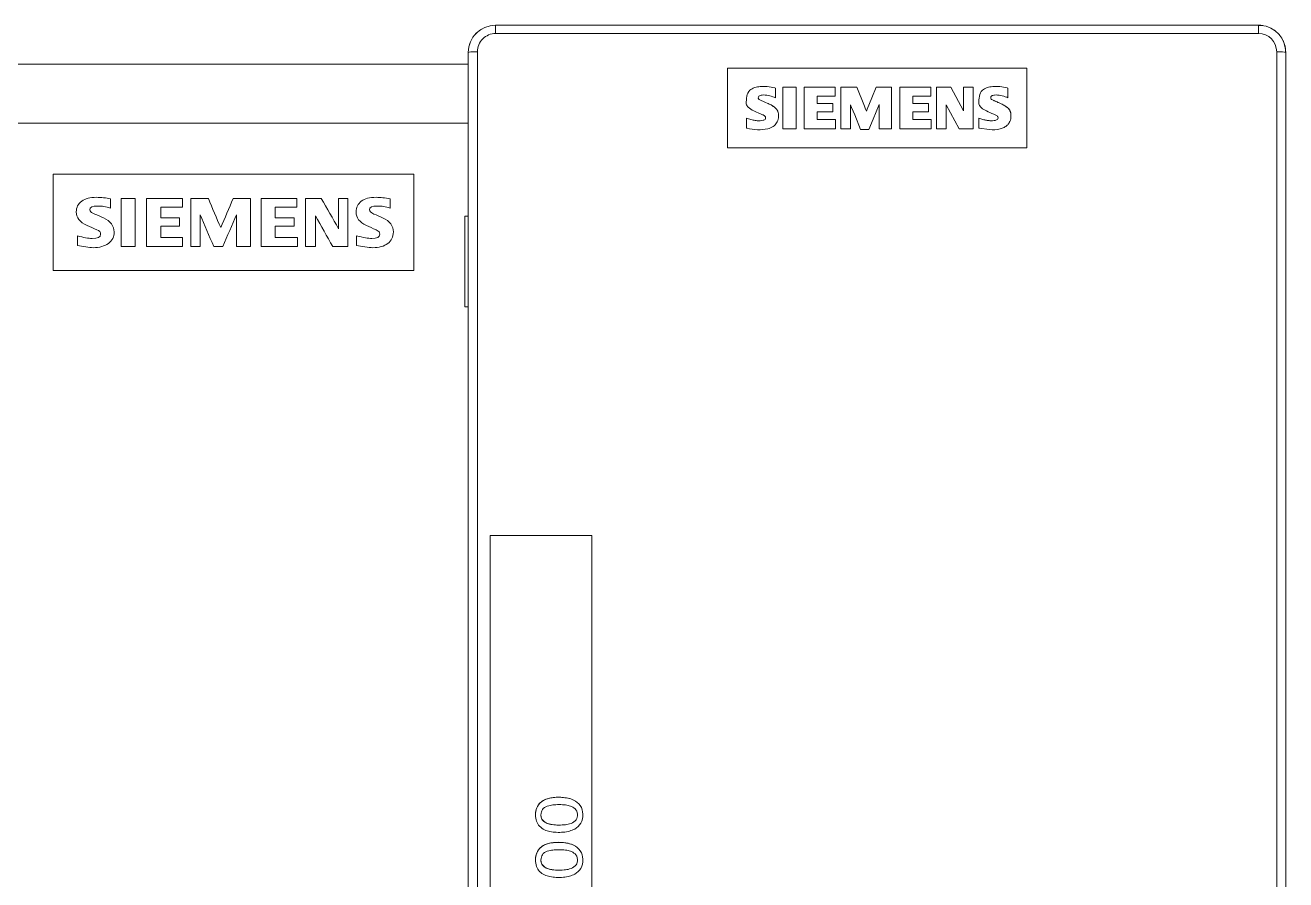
# Model space of a CAD drawing. Header units: millimetres. Extents: x 41350 to 54029, y 25852 to 34717.
# Drawn here: x 47070 to 47139.4, y 33752.2 to 33799.2 of the extents above; entities that cross this region are included whole.
import ezdxf

# ---------------------------------------------------------------- set-up
doc = ezdxf.new("R2010")
doc.units = ezdxf.units.MM
doc.set_wipeout_variables(frame=1)
for name, color, linetype, lineweight in [('000-PI-Oprema', 30, 'Continuous', 5), ('000-SI-Oprema', 30, 'Continuous', 5), ('SI-ORMAR-Oprema', 30, 'Continuous', 5)]:
    doc.layers.add(name, color=color, linetype=linetype, lineweight=lineweight)

# ---------------------------------------------------------------- blocks, each defined once
blk = doc.blocks.new('SITOP PSU8200')
blk.add_wipeout([(0, 125), (90, 125), (90, 0), (0, 0)]).dxf.layer = '000-PI-Oprema'
at = {"layer": '000-PI-Oprema'}
for p, q in [((90, 125), (0, 125)), ((90, 125), (90, 121.75)), ((90, 121.75), (0, 121.75)), ((90, 121.75), (90, 34.7))]:
    blk.add_line(p, q, dxfattribs=at)
for points in [[(67.141, 118.953), (67.141, 117.186), (67.141, 115.42), (67.141, 113.654)], [(87, 118.953), (80.38, 118.953), (73.76, 118.953), (67.141, 118.953)], [(87, 113.654), (87, 115.42), (87, 117.186), (87, 118.953)], [(69.523, 117.671), (69.799, 117.671), (70.056, 117.643), (70.294, 117.586)], [(70.294, 117.586), (70.294, 117.416), (70.294, 117.246), (70.294, 117.075)], [(70.889, 117.614), (71.149, 117.614), (71.408, 117.614), (71.667, 117.614)], [(70.889, 117.614), (71.149, 117.614), (71.408, 117.614), (71.667, 117.614)], [(70.889, 114.965), (70.889, 115.848), (70.889, 116.731), (70.889, 117.614)], [(71.667, 117.614), (71.667, 116.731), (71.667, 115.848), (71.667, 114.965)], [(72.291, 117.614), (72.948, 117.614), (73.604, 117.614), (74.26, 117.614)], [(72.291, 114.965), (72.291, 115.848), (72.291, 116.731), (72.291, 117.614)], [(72.291, 117.614), (72.948, 117.614), (73.604, 117.614), (74.26, 117.614)], [(74.26, 117.614), (74.26, 117.455), (74.26, 117.296), (74.26, 117.137)], [(74.729, 117.614), (75.049, 117.614), (75.369, 117.614), (75.689, 117.614)], [(74.729, 114.965), (74.729, 115.848), (74.729, 116.731), (74.729, 117.614)], [(74.729, 117.614), (75.049, 117.614), (75.369, 117.614), (75.689, 117.614)], [(75.689, 117.614), (75.916, 117.077), (76.142, 116.539), (76.369, 116.002)], [(76.369, 116.002), (76.598, 116.539), (76.827, 117.077), (77.056, 117.614)], [(77.056, 117.614), (77.374, 117.614), (77.692, 117.614), (78.01, 117.614)], [(77.056, 117.614), (77.374, 117.614), (77.692, 117.614), (78.01, 117.614)], [(78.01, 117.614), (78.01, 116.731), (78.01, 115.848), (78.01, 114.965)], [(78.605, 117.614), (79.259, 117.614), (79.913, 117.614), (80.567, 117.614)], [(78.605, 117.614), (79.259, 117.614), (79.913, 117.614), (80.567, 117.614)], [(78.605, 114.965), (78.605, 115.848), (78.605, 116.731), (78.605, 117.614)], [(80.567, 117.614), (80.567, 117.455), (80.567, 117.296), (80.567, 117.137)], [(81.044, 117.614), (81.331, 117.614), (81.618, 117.614), (81.905, 117.614)], [(81.044, 114.965), (81.044, 115.848), (81.044, 116.731), (81.044, 117.614)], [(81.044, 117.614), (81.331, 117.614), (81.618, 117.614), (81.905, 117.614)], [(81.905, 117.614), (82.223, 117.058), (82.541, 116.502), (82.858, 115.946)], [(82.858, 117.614), (83.029, 117.614), (83.199, 117.614), (83.37, 117.614)], [(82.858, 117.614), (83.029, 117.614), (83.199, 117.614), (83.37, 117.614)], [(82.858, 115.946), (82.858, 116.502), (82.858, 117.058), (82.858, 117.614)], [(83.37, 117.614), (83.37, 116.731), (83.37, 115.848), (83.37, 114.965)], [(84.918, 117.671), (85.166, 117.671), (85.423, 117.643), (85.689, 117.586)], [(85.689, 117.586), (85.689, 117.416), (85.689, 117.246), (85.689, 117.075)], [(69.432, 116.752), (69.591, 116.682), (69.75, 116.612), (69.909, 116.541)], [(69.432, 116.752), (69.591, 116.682), (69.75, 116.612), (69.909, 116.541)], [(74.26, 117.137), (73.863, 117.137), (73.466, 117.137), (73.069, 117.137)], [(73.069, 117.137), (73.069, 116.938), (73.069, 116.74), (73.069, 116.541)], [(75.983, 114.965), (75.736, 115.549), (75.488, 116.133), (75.24, 116.717)], [(75.24, 116.717), (75.24, 116.133), (75.24, 115.549), (75.24, 114.965)], [(77.239, 116.717), (76.989, 116.133), (76.738, 115.549), (76.488, 114.965)], [(77.239, 114.965), (77.239, 115.549), (77.239, 116.133), (77.239, 116.717)], [(80.567, 117.137), (80.17, 117.137), (79.773, 117.137), (79.376, 117.137)], [(79.376, 117.137), (79.376, 116.938), (79.376, 116.74), (79.376, 116.541)], [(82.536, 114.965), (82.218, 115.528), (81.9, 116.091), (81.583, 116.654)], [(81.583, 116.654), (81.583, 116.091), (81.583, 115.528), (81.583, 114.965)], [(69.552, 115.883), (69.372, 115.962), (69.192, 116.042), (69.012, 116.122)], [(73.069, 116.541), (73.415, 116.541), (73.76, 116.541), (74.106, 116.541)], [(73.069, 116.541), (73.415, 116.541), (73.76, 116.541), (74.106, 116.541)], [(74.106, 116.093), (73.76, 116.093), (73.415, 116.093), (73.069, 116.093)], [(73.069, 116.093), (73.069, 115.883), (73.069, 115.673), (73.069, 115.463)], [(74.106, 116.541), (74.106, 116.392), (74.106, 116.242), (74.106, 116.093)], [(79.376, 116.541), (79.724, 116.541), (80.072, 116.541), (80.42, 116.541)], [(79.376, 116.541), (79.724, 116.541), (80.072, 116.541), (80.42, 116.541)], [(80.42, 116.093), (80.072, 116.093), (79.724, 116.093), (79.376, 116.093)], [(79.376, 116.093), (79.376, 115.883), (79.376, 115.673), (79.376, 115.463)], [(80.42, 116.541), (80.42, 116.392), (80.42, 116.242), (80.42, 116.093)], [(84.918, 115.883), (84.741, 115.962), (84.563, 116.042), (84.386, 116.122)], [(68.479, 115.02), (68.479, 115.2), (68.479, 115.38), (68.479, 115.56)], [(73.069, 115.463), (73.466, 115.463), (73.863, 115.463), (74.26, 115.463)], [(73.069, 115.463), (73.466, 115.463), (73.863, 115.463), (74.26, 115.463)], [(74.26, 115.463), (74.26, 115.297), (74.26, 115.131), (74.26, 114.965)], [(79.376, 115.463), (79.785, 115.463), (80.193, 115.463), (80.602, 115.463)], [(79.376, 115.463), (79.785, 115.463), (80.193, 115.463), (80.602, 115.463)], [(80.602, 115.463), (80.602, 115.297), (80.602, 115.131), (80.602, 114.965)], [(83.847, 115.02), (83.847, 115.2), (83.847, 115.38), (83.847, 115.56)], [(71.667, 114.965), (71.408, 114.965), (71.149, 114.965), (70.889, 114.965)], [(74.26, 114.965), (73.604, 114.965), (72.948, 114.965), (72.291, 114.965)], [(75.24, 114.965), (75.07, 114.965), (74.899, 114.965), (74.729, 114.965)], [(76.488, 114.965), (76.32, 114.965), (76.152, 114.965), (75.983, 114.965)], [(78.01, 114.965), (77.753, 114.965), (77.496, 114.965), (77.239, 114.965)], [(80.602, 114.965), (79.936, 114.965), (79.271, 114.965), (78.605, 114.965)], [(81.583, 114.965), (81.403, 114.965), (81.223, 114.965), (81.044, 114.965)], [(83.37, 114.965), (83.092, 114.965), (82.814, 114.965), (82.536, 114.965)], [(67.141, 113.654), (73.76, 113.654), (80.38, 113.654), (87, 113.654)], [(67.141, 113.654), (73.76, 113.654), (80.38, 113.654), (87, 113.654)]]:
    blk.add_open_spline(points, degree=3, dxfattribs=at)
for points, knots in [([(69.012, 116.122), (68.615, 116.308), (68.417, 116.556), (68.417, 117.116), (68.517, 117.314), (68.918, 117.599), (69.187, 117.671), (69.523, 117.671)], [0, 0, 0, 0, 0.381216, 0.381216, 0.691508, 0.691508, 1, 1, 1, 1]), ([(84.386, 116.122), (84.008, 116.299), (83.818, 116.547), (83.818, 117.116), (83.916, 117.314), (84.302, 117.599), (84.572, 117.671), (84.918, 117.671)], [0, 0, 0, 0, 0.388208, 0.388208, 0.695018, 0.695018, 1, 1, 1, 1]), ([(70.294, 117.075), (70.168, 117.121), (70.05, 117.153), (69.83, 117.186), (69.71, 117.194), (69.303, 117.194), (69.166, 117.127), (69.166, 116.939), (69.184, 116.897), (69.259, 116.832), (69.329, 116.794), (69.432, 116.752)], [0, 0, 0, 0, 0.174482, 0.174482, 0.348965, 0.348965, 0.718538, 0.718538, 0.861327, 0.861327, 1, 1, 1, 1]), ([(84.799, 116.752), (84.958, 116.682), (85.118, 116.612), (85.481, 116.451), (85.633, 116.342), (85.824, 116.081), (85.872, 115.932), (85.872, 115.497), (85.769, 115.286), (85.358, 114.978), (85.083, 114.901), (84.629, 114.901), (84.485, 114.916), (84.126, 114.971), (83.973, 114.997), (83.847, 115.02)], [0, 0, 0, 0, 0.111429, 0.111429, 0.2549, 0.2549, 0.399107, 0.399107, 0.627727, 0.627727, 0.85708, 0.85708, 0.92854, 0.92854, 1, 1, 1, 1]), ([(85.689, 117.075), (85.563, 117.121), (85.445, 117.153), (85.225, 117.186), (85.107, 117.194), (84.701, 117.194), (84.561, 117.127), (84.561, 116.906), (84.64, 116.827), (84.799, 116.752)], [0, 0, 0, 0, 0.176738, 0.176738, 0.353476, 0.353476, 0.750412, 0.750412, 1, 1, 1, 1]), ([(69.909, 116.541), (70.306, 116.355), (70.504, 116.095), (70.504, 115.506), (70.4, 115.298), (69.979, 114.98), (69.696, 114.901), (69.239, 114.901), (69.104, 114.914), (68.773, 114.967), (68.62, 114.993), (68.479, 115.02)], [0, 0, 0, 0, 0.333134, 0.333134, 0.592008, 0.592008, 0.850883, 0.850883, 0.925702, 0.925702, 1, 1, 1, 1]), ([(68.479, 115.56), (68.816, 115.458), (69.084, 115.406), (69.603, 115.406), (69.761, 115.485), (69.761, 115.752), (69.691, 115.831), (69.552, 115.883)], [0, 0, 0, 0, 0.273743, 0.273743, 0.706704, 0.706704, 1, 1, 1, 1]), ([(83.847, 115.56), (84.22, 115.458), (84.498, 115.406), (84.979, 115.406), (85.129, 115.485), (85.129, 115.701), (85.115, 115.742), (85.064, 115.793), (85.008, 115.831), (84.918, 115.883)], [0, 0, 0, 0, 0.263502, 0.263502, 0.694284, 0.694284, 0.847142, 0.847142, 1, 1, 1, 1])]:
    blk.add_open_spline(points, degree=3, knots=knots, dxfattribs=at)
blk = doc.blocks.new('sie_red1200')
blk.add_wipeout([(79772.309, 29415.963), (79772.309, 29280.971), (79817.309, 29280.971), (79817.301, 29415.963)]).dxf.layer = 'SI-ORMAR-Oprema'
at = {"layer": 'SI-ORMAR-Oprema'}
for p, q in [((79773.809, 29415.963), (79815.809, 29415.963)), ((79773.809, 29415.963), (79773.809, 29415.505)), ((79815.809, 29415.505), (79773.809, 29415.505)), ((79815.809, 29415.963), (79815.809, 29415.505)), ((79815.957, 29415.955), (79815.809, 29415.955)), ((79772.309, 29282.463), (79772.309, 29414.463)), ((79772.809, 29414.504), (79772.809, 29282.422)), ((79816.809, 29282.422), (79816.809, 29414.504)), ((79817.309, 29414.463), (79817.309, 29282.463)), ((79786.567, 29413.607), (79803.05, 29413.607)), ((79786.567, 29409.211), (79786.567, 29413.607)), ((79803.05, 29413.607), (79803.05, 29409.211)), ((79788.268, 29411.972), (79788.268, 29411.972)), ((79788.432, 29411.824), (79788.317, 29411.884)), ((79788.432, 29411.824), (79788.317, 29411.884)), ((79788.317, 29411.884), (79788.317, 29411.884)), ((79789.15, 29411.996), (79789.211, 29411.975)), ((79789.211, 29412.5), (79789.177, 29412.51)), ((79789.211, 29411.975), (79789.211, 29412.5)), ((79790.352, 29412.556), (79789.62, 29412.556)), ((79790.352, 29412.556), (79789.62, 29412.556)), ((79789.62, 29412.556), (79789.62, 29410.256)), ((79790.352, 29410.256), (79790.352, 29412.556)), ((79792.498, 29412.556), (79790.801, 29412.556)), ((79792.498, 29412.556), (79790.801, 29412.556)), ((79790.801, 29412.556), (79790.801, 29410.256)), ((79791.511, 29412.064), (79792.498, 29412.064)), ((79791.511, 29411.655), (79791.511, 29412.064)), ((79792.498, 29412.064), (79792.498, 29412.556)), ((79793.701, 29412.556), (79792.818, 29412.556)), ((79793.701, 29412.556), (79792.818, 29412.556)), ((79792.818, 29412.556), (79792.818, 29410.256)), ((79794.114, 29411.518), (79793.701, 29412.556)), ((79794.114, 29411.518), (79793.701, 29412.556)), ((79793.701, 29412.556), (79793.701, 29412.556)), ((79794.522, 29411.962), (79794.267, 29411.344)), ((79794.522, 29411.962), (79794.267, 29411.344)), ((79794.767, 29412.556), (79794.521, 29411.963)), ((79794.767, 29412.556), (79794.521, 29411.963)), ((79794.522, 29411.962), (79794.522, 29411.962)), ((79795.613, 29412.556), (79794.767, 29412.556)), ((79794.767, 29412.556), (79794.767, 29412.556)), ((79795.613, 29412.556), (79794.767, 29412.556)), ((79795.613, 29410.256), (79795.613, 29412.556)), ((79797.762, 29412.556), (79796.065, 29412.556)), ((79797.762, 29412.556), (79796.065, 29412.556)), ((79796.065, 29412.556), (79796.065, 29410.256)), ((79796.775, 29412.064), (79797.762, 29412.064)), ((79796.775, 29411.655), (79796.775, 29412.064)), ((79797.762, 29412.064), (79797.762, 29412.556)), ((79798.872, 29412.556), (79798.076, 29412.556)), ((79798.872, 29412.556), (79798.076, 29412.556)), ((79798.076, 29412.556), (79798.076, 29410.256)), ((79799.564, 29411.253), (79798.872, 29412.556)), ((79799.564, 29411.253), (79798.872, 29412.556)), ((79798.872, 29412.556), (79798.872, 29412.556)), ((79800.095, 29412.556), (79799.564, 29412.556)), ((79800.095, 29412.556), (79799.564, 29412.556)), ((79799.564, 29412.556), (79799.564, 29411.253)), ((79800.095, 29410.256), (79800.095, 29412.556)), ((79801.07, 29411.926), (79801.07, 29411.926)), ((79801.113, 29411.884), (79801.113, 29411.884)), ((79801.946, 29411.996), (79802.008, 29411.975)), ((79802.008, 29412.5), (79801.977, 29412.51)), ((79801.977, 29412.51), (79801.977, 29412.51)), ((79802.008, 29412.5), (79801.977, 29412.51)), ((79802.008, 29411.975), (79802.008, 29412.5)), ((79788.432, 29411.824), (79788.432, 29411.824)), ((79792.369, 29411.655), (79791.511, 29411.655)), ((79792.369, 29411.655), (79791.511, 29411.655)), ((79791.511, 29411.655), (79791.511, 29411.655)), ((79791.511, 29411.203), (79792.369, 29411.203)), ((79791.511, 29410.773), (79791.511, 29411.203)), ((79792.369, 29411.203), (79792.369, 29411.655)), ((79793.353, 29411.586), (79793.411, 29411.44)), ((79793.353, 29410.256), (79793.353, 29411.586)), ((79793.411, 29411.44), (79793.582, 29411.023)), ((79794.181, 29411.345), (79794.114, 29411.518)), ((79794.181, 29411.345), (79794.114, 29411.518)), ((79794.114, 29411.518), (79794.114, 29411.518)), ((79794.223, 29411.24), (79794.181, 29411.345)), ((79794.223, 29411.24), (79794.181, 29411.345)), ((79794.181, 29411.345), (79794.181, 29411.345)), ((79794.266, 29411.345), (79794.223, 29411.24)), ((79794.266, 29411.345), (79794.223, 29411.24)), ((79794.223, 29411.24), (79794.223, 29411.24)), ((79794.266, 29411.345), (79794.266, 29411.345)), ((79794.586, 29410.797), (79794.918, 29411.593)), ((79794.918, 29411.593), (79794.918, 29410.256)), ((79797.633, 29411.655), (79796.775, 29411.655)), ((79797.633, 29411.655), (79796.775, 29411.655)), ((79796.775, 29411.655), (79796.775, 29411.655)), ((79796.775, 29411.203), (79797.633, 29411.203)), ((79796.775, 29410.773), (79796.775, 29411.203)), ((79797.633, 29411.203), (79797.633, 29411.655)), ((79798.61, 29411.584), (79799.324, 29410.256)), ((79798.61, 29410.256), (79798.61, 29411.584)), ((79799.564, 29411.253), (79799.564, 29411.253)), ((79801.228, 29411.824), (79801.228, 29411.824)), ((79787.677, 29410.825), (79787.619, 29410.843)), ((79787.619, 29410.843), (79787.619, 29410.299)), ((79787.677, 29410.825), (79787.619, 29410.843)), ((79787.677, 29410.825), (79787.677, 29410.825)), ((79792.52, 29410.773), (79791.511, 29410.773)), ((79792.52, 29410.773), (79791.511, 29410.773)), ((79791.511, 29410.773), (79791.511, 29410.773)), ((79792.52, 29410.256), (79792.52, 29410.773)), ((79793.582, 29411.023), (79793.906, 29410.231)), ((79794.349, 29410.231), (79794.586, 29410.797)), ((79797.783, 29410.773), (79796.775, 29410.773)), ((79797.783, 29410.773), (79796.775, 29410.773)), ((79796.775, 29410.773), (79796.775, 29410.773)), ((79797.783, 29410.256), (79797.783, 29410.773)), ((79800.473, 29410.825), (79800.418, 29410.843)), ((79800.418, 29410.843), (79800.418, 29410.299)), ((79800.473, 29410.825), (79800.418, 29410.843)), ((79800.473, 29410.825), (79800.473, 29410.825)), ((79787.619, 29410.299), (79787.653, 29410.293)), ((79789.62, 29410.256), (79790.352, 29410.256)), ((79790.801, 29410.256), (79792.52, 29410.256)), ((79792.818, 29410.256), (79793.353, 29410.256)), ((79793.906, 29410.231), (79794.349, 29410.231)), ((79794.918, 29410.256), (79795.613, 29410.256)), ((79796.065, 29410.256), (79797.783, 29410.256)), ((79798.076, 29410.256), (79798.61, 29410.256)), ((79799.324, 29410.256), (79800.095, 29410.256)), ((79800.418, 29410.299), (79800.452, 29410.293)), ((79800.452, 29410.293), (79800.987, 29410.216)), ((79803.05, 29409.211), (79786.567, 29409.211)), ((79803.05, 29409.211), (79786.567, 29409.211)), ((79786.567, 29409.211), (79786.567, 29409.211)), ((79803.05, 29409.211), (79803.05, 29409.211)), ((79772.109, 29405.463), (79772.309, 29405.463)), ((79772.109, 29405.463), (79772.109, 29400.463)), ((79772.109, 29400.463), (79772.309, 29400.463)), ((79773.509, 29282.663), (79773.509, 29387.879)), ((79773.509, 29387.879), (79779.109, 29387.879)), ((79779.109, 29387.879), (79779.109, 29282.663)), ((79776.236, 29373.15), (79776.236, 29373.152)), ((79776.236, 29370.669), (79776.236, 29370.671))]:
    blk.add_line(p, q, dxfattribs=at)
for centre, radius, start, end in [((79773.809, 29414.463), 1.5, 90, 180), ((79773.809, 29414.463), 1.5, 131.90992, 139.17015), ((79773.809, 29414.505), 1, 90.01734, 180.01848), ((79773.809, 29414.463), 1.5, 120.70012, 125.77477), ((79815.809, 29414.463), 1.5, 80.27396, 90), ((79815.808, 29414.505), 1, 359.9827, 89.98148), ((79815.809, 29414.463), 1.5, 0, 84.37975), ((79815.809, 29414.463), 1.5, 39.98464, 59.34059), ((79773.809, 29414.463), 1.5, 154.05281, 165.64533), ((79815.873, 29414.493), 1.427, 359.09648, 25.8733), ((79788.489, 29411.829), 0.292, 92.41973, 130.36237), ((79788.566, 29410.721), 1.403, 65.40472, 93.65716), ((79801.156, 29411.972), 0.0977, 208.13449, 243.71411), ((79801.694, 29412.863), 1.139, 239.32956, 245.87242), ((79801.694, 29412.863), 1.139, 239.32955, 245.87242), ((79801.362, 29410.721), 1.403, 65.40154, 93.66033), ((79788.012, 29411.76), 0.425, 197.50352, 226.98197), ((79788.98, 29413.002), 1.999, 230.99067, 251.44799), ((79801.337, 29410.854), 0.143, 27.01958, 54.07867), ((79788.292, 29412.758), 2.546, 255.46224, 281.50073), ((79801.153, 29412.032), 1.823, 264.76728, 283.94859)]:
    blk.add_arc(centre, radius, start, end, dxfattribs=at)
for centre, start_param, end_param in [((79772.809, 29414.463), 1.570796, 3.141593), ((79816.809, 29414.463), 0.182655, 1.570796), ((79816.809, 29414.463), 0, 0.182655)]:
    blk.add_ellipse(centre, major_axis=(0.5, 0), ratio=0.082552, start_param=start_param, end_param=end_param, dxfattribs=at)
for points, knots in [([(79789.177, 29412.51), (79789.042, 29412.539), (79788.779, 29412.596), (79788.401, 29412.603), (79788.071, 29412.544), (79787.626, 29412.326), (79787.615, 29411.922), (79787.607, 29411.632)], [0, 0, 0, 0, 0.189134, 0.366231, 0.509057, 0.648045, 1, 1, 1, 1]), ([(79801.977, 29412.51), (79801.842, 29412.539), (79801.579, 29412.596), (79801.201, 29412.603), (79800.872, 29412.545), (79800.426, 29412.33), (79800.413, 29411.925), (79800.404, 29411.633)], [0, 0, 0, 0, 0.188457, 0.36653, 0.509357, 0.645731, 1, 1, 1, 1]), ([(79788.317, 29411.884), (79788.294, 29411.899), (79788.28, 29411.912), (79788.27, 29411.935), (79788.268, 29411.948), (79788.267, 29411.998), (79788.277, 29412.03), (79788.3, 29412.052)], [0, 0, 0, 0, 0.25, 0.25, 0.5, 0.5, 1, 1, 1, 1]), ([(79788.317, 29411.884), (79788.309, 29411.889), (79788.296, 29411.898), (79788.278, 29411.914), (79788.27, 29411.936), (79788.268, 29411.955), (79788.268, 29411.968), (79788.268, 29411.972)], [0, 0, 0, 0, 0.1436349, 0.2499578, 0.3518858, 0.5002956, 0.5476782, 0.5476782, 0.5476782, 0.5476782]), ([(79801.07, 29411.926), (79801.068, 29411.933), (79801.064, 29411.95), (79801.063, 29411.978), (79801.067, 29412.008), (79801.083, 29412.042), (79801.124, 29412.077), (79801.189, 29412.109), (79801.244, 29412.117), (79801.273, 29412.121)], [0, 0, 0, 0, 0.073219, 0.161972, 0.250486, 0.346127, 0.499955, 0.734413, 1, 1, 1, 1]), ([(79788.8, 29410.262), (79788.899, 29410.298), (79789.086, 29410.364), (79789.305, 29410.578), (79789.398, 29410.859), (79789.391, 29411.124), (79789.268, 29411.401), (79789.02, 29411.553), (79788.723, 29411.696), (79788.541, 29411.776), (79788.432, 29411.824)], [0, 0, 0, 0, 0.132328, 0.249264, 0.373909, 0.499142, 0.577818, 0.74857, 0.849113, 1, 1, 1, 1]), ([(79789.387, 29410.966), (79789.387, 29410.98), (79789.385, 29411.044), (79789.373, 29411.157), (79789.318, 29411.298), (79789.185, 29411.447), (79789.058, 29411.527), (79788.97, 29411.574), (79788.97, 29411.574)], [0.4176743, 0.4176743, 0.4176743, 0.4176743, 0.4361287, 0.4988868, 0.5613768, 0.6238514, 0.748995, 0.7494115, 0.7494115, 0.7494115, 0.7494115]), ([(79800.404, 29411.633), (79800.448, 29411.504), (79800.556, 29411.394), (79800.851, 29411.233), (79800.975, 29411.174), (79801.206, 29411.081), (79801.27, 29411.054), (79801.363, 29411.009), (79801.397, 29410.988), (79801.42, 29410.97)], [0, 0, 0, 0, 0.5, 0.5, 0.75, 0.75, 0.875, 0.875, 1, 1, 1, 1]), ([(79802.148, 29411.199), (79802.14, 29411.22), (79802.124, 29411.262), (79802.087, 29411.321), (79802.041, 29411.378), (79801.973, 29411.442), (79801.875, 29411.513), (79801.756, 29411.582), (79801.625, 29411.647), (79801.479, 29411.713), (79801.343, 29411.772), (79801.256, 29411.812), (79801.228, 29411.824)], [0, 0, 0, 0, 0.058865, 0.119299, 0.182548, 0.249706, 0.364139, 0.499607, 0.610119, 0.749784, 0.91963, 1, 1, 1, 1]), ([(79802.148, 29411.199), (79802.142, 29411.216), (79802.127, 29411.256), (79802.088, 29411.322), (79802.019, 29411.403), (79801.904, 29411.496), (79801.715, 29411.606), (79801.499, 29411.704), (79801.324, 29411.779), (79801.247, 29411.816), (79801.228, 29411.824)], [0, 0, 0, 0, 0.047176, 0.113105, 0.201508, 0.324556, 0.499565, 0.775496, 0.946097, 1, 1, 1, 1]), ([(79801.593, 29410.262), (79801.629, 29410.274), (79801.701, 29410.296), (79801.8, 29410.341), (79801.889, 29410.393), (79801.967, 29410.454), (79802.033, 29410.524), (79802.099, 29410.617), (79802.154, 29410.74), (79802.181, 29410.888), (79802.181, 29411.022), (79802.169, 29411.125), (79802.154, 29411.178), (79802.148, 29411.199)], [0, 0, 0, 0, 0.093486, 0.181349, 0.264797, 0.344897, 0.422518, 0.499358, 0.620504, 0.74943, 0.865126, 0.946784, 1, 1, 1, 1]), ([(79788.67, 29410.919), (79788.676, 29410.882), (79788.686, 29410.816), (79788.611, 29410.755), (79788.51, 29410.716), (79788.354, 29410.7), (79788.15, 29410.711), (79787.917, 29410.754), (79787.761, 29410.8), (79787.677, 29410.825)], [0, 0, 0, 0, 0.090424, 0.164929, 0.228378, 0.378537, 0.571628, 0.768583, 1, 1, 1, 1]), ([(79788.344, 29411.108), (79788.372, 29411.096), (79788.425, 29411.074), (79788.499, 29411.041), (79788.562, 29411.009), (79788.612, 29410.98), (79788.65, 29410.952), (79788.664, 29410.929), (79788.67, 29410.919)], [0, 0, 0, 0, 0.236952, 0.45267, 0.636777, 0.789974, 0.908635, 1, 1, 1, 1]), ([(79801.464, 29410.919), (79801.469, 29410.884), (79801.48, 29410.812), (79801.376, 29410.734), (79801.237, 29410.705), (79801.064, 29410.703), (79800.876, 29410.723), (79800.678, 29410.765), (79800.544, 29410.804), (79800.473, 29410.825)], [0, 0, 0, 0, 0.086981, 0.179216, 0.305063, 0.465379, 0.63188, 0.804703, 1, 1, 1, 1]), ([(79776.006, 29372.519), (79776.003, 29372.617), (79776.027, 29372.847), (79776.159, 29373.04), (79776.236, 29373.152)], [0.7977466, 0.7977466, 0.7977466, 0.7977466, 0.8824569, 1, 1, 1, 1]), ([(79778.163, 29371.734), (79778.07, 29371.693), (79777.871, 29371.605), (79777.525, 29371.554), (79777.161, 29371.546), (79776.811, 29371.584), (79776.491, 29371.683), (79776.218, 29371.867), (79776.04, 29372.169), (79775.999, 29372.517), (79776.036, 29372.874), (79776.172, 29373.062), (79776.236, 29373.15)], [0, 0, 0, 0, 0.08939, 0.190923, 0.305816, 0.41043, 0.499811, 0.599103, 0.693415, 0.798959, 0.904742, 1, 1, 1, 1]), ([(79776.236, 29373.152), (79776.288, 29373.199), (79776.396, 29373.298), (79776.609, 29373.394), (79776.859, 29373.459), (79777.218, 29373.494), (79777.644, 29373.481), (79777.971, 29373.396), (79778.115, 29373.325), (79778.124, 29373.32)], [0, 0, 0, 0, 0.0535254, 0.111551, 0.1767326, 0.2509618, 0.3868041, 0.5009648, 0.508168, 0.508168, 0.508168, 0.508168]), ([(79776.236, 29373.15), (79776.302, 29373.208), (79776.444, 29373.33), (79776.731, 29373.432), (79777.072, 29373.485), (79777.438, 29373.488), (79777.791, 29373.444), (79778.158, 29373.327), (79778.523, 29373.052), (79778.648, 29372.55), (79778.563, 29372.029), (79778.291, 29371.829), (79778.163, 29371.734)], [0, 0, 0, 0, 0.066946, 0.142002, 0.229755, 0.330394, 0.421654, 0.500977, 0.625052, 0.75013, 0.881399, 1, 1, 1, 1]), ([(79777.99, 29372.975), (79777.906, 29373.002), (79777.717, 29373.064), (79777.393, 29373.083), (79777.058, 29373.077), (79776.727, 29373.033), (79776.42, 29372.904), (79776.277, 29372.584), (79776.328, 29372.241), (79776.51, 29372.123), (79776.589, 29372.072)], [0, 0, 0, 0, 0.103768, 0.235369, 0.381253, 0.500157, 0.635039, 0.75014, 0.892744, 1, 1, 1, 1]), ([(79776.305, 29372.519), (79776.302, 29372.435), (79776.338, 29372.243), (79776.498, 29372.135), (79776.589, 29372.073)], [0.7807312, 0.7807312, 0.7807312, 0.7807312, 0.876671, 1, 1, 1, 1]), ([(79776.589, 29372.072), (79776.674, 29372.042), (79776.868, 29371.973), (79777.204, 29371.953), (79777.552, 29371.955), (79777.896, 29372.007), (79778.207, 29372.145), (79778.352, 29372.468), (79778.278, 29372.816), (79778.081, 29372.925), (79777.99, 29372.975)], [0, 0, 0, 0, 0.103405, 0.235526, 0.38334, 0.502243, 0.636908, 0.751306, 0.883834, 1, 1, 1, 1]), ([(79776.589, 29372.073), (79776.645, 29372.052), (79776.749, 29372.011), (79776.858, 29371.991), (79776.909, 29371.983)], [0, 0, 0, 0, 0.0690956, 0.1276048, 0.1276048, 0.1276048, 0.1276048]), ([(79776.236, 29370.671), (79776.288, 29370.718), (79776.396, 29370.816), (79776.609, 29370.913), (79776.859, 29370.977), (79777.217, 29371.013), (79777.644, 29371), (79777.971, 29370.915), (79778.115, 29370.843), (79778.123, 29370.839)], [0, 0, 0, 0, 0.053523, 0.1115482, 0.1767308, 0.2509614, 0.3868021, 0.500963, 0.5081665, 0.5081665, 0.5081665, 0.5081665]), ([(79776.236, 29370.669), (79776.302, 29370.726), (79776.444, 29370.848), (79776.731, 29370.95), (79777.072, 29371.004), (79777.438, 29371.006), (79777.791, 29370.963), (79778.158, 29370.846), (79778.522, 29370.571), (79778.648, 29370.068), (79778.563, 29369.548), (79778.291, 29369.348), (79778.163, 29369.253)], [0, 0, 0, 0, 0.066946, 0.142002, 0.229756, 0.330395, 0.421655, 0.500975, 0.625041, 0.75013, 0.881378, 1, 1, 1, 1]), ([(79776.006, 29370.038), (79776.003, 29370.135), (79776.027, 29370.366), (79776.159, 29370.559), (79776.236, 29370.671)], [0.7977656, 0.7977656, 0.7977656, 0.7977656, 0.8824529, 1, 1, 1, 1]), ([(79778.163, 29369.253), (79778.07, 29369.212), (79777.871, 29369.124), (79777.525, 29369.072), (79777.161, 29369.065), (79776.811, 29369.103), (79776.491, 29369.202), (79776.218, 29369.386), (79776.04, 29369.688), (79775.999, 29370.036), (79776.036, 29370.393), (79776.172, 29370.58), (79776.236, 29370.669)], [0, 0, 0, 0, 0.089385, 0.190914, 0.305805, 0.410426, 0.499811, 0.599117, 0.693432, 0.798976, 0.904757, 1, 1, 1, 1]), ([(79777.99, 29370.494), (79777.906, 29370.521), (79777.717, 29370.582), (79777.393, 29370.602), (79777.059, 29370.595), (79776.727, 29370.551), (79776.42, 29370.422), (79776.277, 29370.103), (79776.328, 29369.76), (79776.51, 29369.641), (79776.589, 29369.59)], [0, 0, 0, 0, 0.103765, 0.235359, 0.381243, 0.500151, 0.63504, 0.750139, 0.892728, 1, 1, 1, 1]), ([(79776.589, 29369.59), (79776.674, 29369.56), (79776.868, 29369.492), (79777.204, 29369.471), (79777.552, 29369.474), (79777.895, 29369.526), (79778.207, 29369.664), (79778.352, 29369.987), (79778.278, 29370.335), (79778.081, 29370.443), (79777.99, 29370.494)], [0, 0, 0, 0, 0.1034, 0.235516, 0.383334, 0.502244, 0.636931, 0.751308, 0.883856, 1, 1, 1, 1]), ([(79776.305, 29370.038), (79776.302, 29369.954), (79776.338, 29369.762), (79776.498, 29369.653), (79776.589, 29369.592)], [0.780747, 0.780747, 0.780747, 0.780747, 0.8766634, 1, 1, 1, 1]), ([(79776.589, 29369.592), (79776.645, 29369.57), (79776.749, 29369.53), (79776.858, 29369.509), (79776.909, 29369.502)], [0, 0, 0, 0, 0.0690952, 0.1276043, 0.1276043, 0.1276043, 0.1276043])]:
    blk.add_open_spline(points, degree=3, knots=knots, dxfattribs=at)
blk.add_open_spline([(79788.513, 29411.788), (79788.486, 29411.8), (79788.459, 29411.812), (79788.432, 29411.824)], degree=3, dxfattribs=at)

msp = doc.modelspace()

# ---------------------------------------------------------------- block references
at = {"layer": '000-SI-Oprema', "linetype": 'ByBlock', "lineweight": -2, "ltscale": 0.01}
msp.add_blockref('SITOP PSU8200', (47004.397, 33672.028), dxfattribs=at)

# ---------------------------------------------------------------- next in the draw order: block references
msp.add_blockref('sie_red1200', (-32677.912, 4383.206))

doc.saveas('drawing.dxf')
